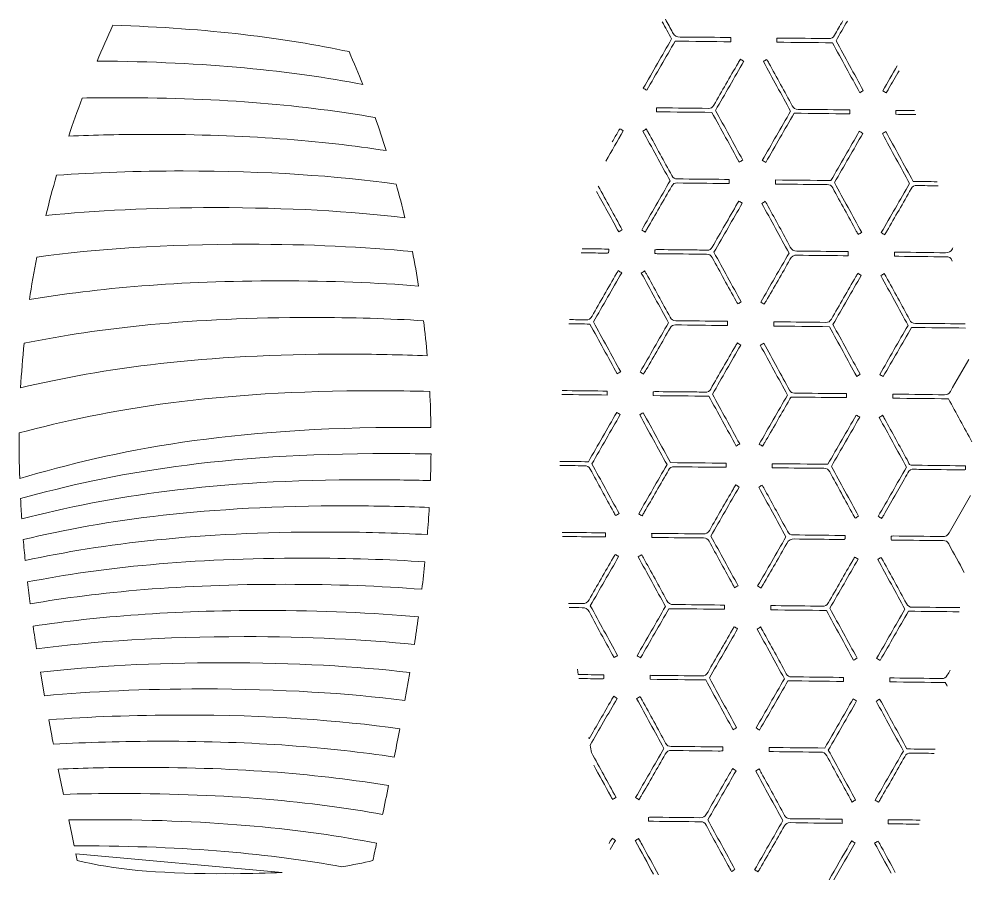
# Model space of a CAD drawing. Header units: inches. Extents: x 70 to 1671, y -1124 to -34.
# Drawn here: x 1395.7 to 1608.6, y -881.2 to -688.8 of the extents above; entities that cross this region are included whole.
import ezdxf

# ---------------------------------------------------------------- set-up
doc = ezdxf.new("R2010")
doc.units = ezdxf.units.IN
doc.header["$MEASUREMENT"] = 0
doc.layers.add('creasing lines + designs', color=7, linetype='Continuous')

# ---------------------------------------------------------------- blocks, each defined once
blk = doc.blocks.new('block 3')
at = {"layer": 'creasing lines + designs', "color": 3, "lineweight": 5}
blk.add_lwpolyline([(1520.45, -834.07), (1520.66, -835.31)], dxfattribs=at)
for points, knots in [([(1540.12, -688.81), (1540.66, -689.81), (1541.21, -690.81), (1541.74, -691.82), (1542.15, -692.58), (1542.6, -692.84), (1543.44, -692.84), (1546.85, -692.82), (1550.26, -692.89), (1553.67, -692.92), (1554.01, -692.93), (1554.35, -692.93), (1554.72, -692.94), (1554.71, -693.29), (1554.71, -693.55), (1554.71, -693.88), (1550.55, -693.83), (1546.43, -693.79), (1542.29, -693.74), (1540.17, -697.42), (1538.08, -701.05), (1535.96, -704.72), (1535.71, -704.57), (1535.48, -704.44), (1535.17, -704.27), (1537.29, -700.6), (1539.39, -696.95), (1541.51, -693.26), (1540.81, -691.97), (1540.1, -690.68), (1539.4, -689.4)], [0, 0, 0, 0, 1, 1, 1, 2, 2, 2, 3, 3, 3, 4, 4, 4, 5, 5, 5, 6, 6, 6, 7, 7, 7, 8, 8, 8, 9, 9, 9, 10, 10, 10, 10]), ([(1580.77, -689.25), (1579.93, -690.71), (1579.08, -692.17), (1578.23, -693.65), (1580.25, -697.34), (1582.27, -701.03), (1584.32, -704.78), (1584.07, -704.94), (1583.83, -705.08), (1583.55, -705.26), (1581.52, -701.56), (1579.49, -697.86), (1577.44, -694.12), (1573.3, -694.07), (1569.17, -694.03), (1565.02, -693.98), (1565.03, -693.65), (1565.03, -693.39), (1565.03, -693.05), (1565.4, -693.05), (1565.75, -693.06), (1566.09, -693.06), (1569.59, -693.1), (1573.08, -693.12), (1576.58, -693.19), (1577.21, -693.2), (1577.58, -693), (1577.9, -692.44), (1578.5, -691.37), (1579.11, -690.3), (1579.73, -689.24)], [0, 0, 0, 0, 1, 1, 1, 2, 2, 2, 3, 3, 3, 4, 4, 4, 5, 5, 5, 6, 6, 6, 7, 7, 7, 8, 8, 8, 9, 9, 9, 10, 10, 10, 10]), ([(1538.11, -708.64), (1538.45, -708.64), (1538.77, -708.64), (1539.09, -708.65), (1542.61, -708.69), (1546.14, -708.71), (1549.66, -708.78), (1550.3, -708.79), (1550.65, -708.59), (1550.97, -708.02), (1552.74, -704.89), (1554.55, -701.78), (1556.34, -698.66), (1556.51, -698.38), (1556.68, -698.1), (1556.87, -697.78), (1557.11, -697.93), (1557.34, -698.07), (1557.63, -698.24), (1555.53, -701.9), (1553.43, -705.56), (1551.32, -709.22), (1553.34, -712.92), (1555.35, -716.6), (1557.39, -720.32), (1557.13, -720.48), (1556.91, -720.63), (1556.62, -720.81), (1554.6, -717.11), (1552.57, -713.42), (1550.51, -709.67), (1546.38, -709.62), (1542.26, -709.58), (1538.1, -709.53), (1538.1, -709.21), (1538.11, -708.95), (1538.11, -708.64)], [0, 0, 0, 0, 1, 1, 1, 2, 2, 2, 3, 3, 3, 4, 4, 4, 5, 5, 5, 6, 6, 6, 7, 7, 7, 8, 8, 8, 9, 9, 9, 10, 10, 10, 11, 11, 11, 12, 12, 12, 12]), ([(1562, -698.29), (1562.28, -698.12), (1562.5, -697.99), (1562.76, -697.83), (1562.92, -698.1), (1563.09, -698.38), (1563.24, -698.66), (1564.99, -701.84), (1566.74, -705.02), (1568.46, -708.22), (1568.76, -708.79), (1569.12, -709), (1569.75, -709), (1573.27, -709), (1576.8, -709.06), (1580.32, -709.09), (1580.64, -709.1), (1580.96, -709.1), (1581.3, -709.11), (1581.29, -709.43), (1581.29, -709.68), (1581.29, -709.99), (1577.16, -709.94), (1573.06, -709.9), (1568.88, -709.85), (1566.77, -713.51), (1564.67, -717.16), (1562.54, -720.85), (1562.29, -720.7), (1562.06, -720.56), (1561.76, -720.39), (1563.86, -716.73), (1565.97, -713.08), (1568.08, -709.4), (1566.05, -705.69), (1564.02, -701.99), (1562, -698.29)], [0, 0, 0, 0, 1, 1, 1, 2, 2, 2, 3, 3, 3, 4, 4, 4, 5, 5, 5, 6, 6, 6, 7, 7, 7, 8, 8, 8, 9, 9, 9, 10, 10, 10, 11, 11, 11, 12, 12, 12, 12]), ([(1592.32, -700.35), (1591.55, -701.7), (1590.77, -703.05), (1589.99, -704.4), (1589.81, -704.7), (1589.63, -705.01), (1589.45, -705.31), (1589.19, -705.15), (1588.97, -705.02), (1588.68, -704.84), (1589.75, -702.99), (1590.82, -701.13), (1591.89, -699.27)], [0, 0, 0, 0, 1, 1, 1, 2, 2, 2, 3, 3, 3, 4, 4, 4, 4]), ([(1596.06, -710.15), (1594.57, -710.14), (1593.09, -710.12), (1591.6, -710.1), (1591.61, -709.78), (1591.61, -709.52), (1591.61, -709.22), (1591.96, -709.22), (1592.28, -709.22), (1592.6, -709.23), (1593.65, -709.24), (1594.69, -709.25), (1595.74, -709.26)], [0, 0, 0, 0, 1, 1, 1, 2, 2, 2, 3, 3, 3, 4, 4, 4, 4]), ([(1528.26, -716.22), (1528.7, -715.47), (1529.13, -714.71), (1529.57, -713.96), (1529.69, -713.75), (1529.81, -713.55), (1529.96, -713.32), (1530.2, -713.47), (1530.43, -713.61), (1530.71, -713.79), (1529.42, -716.04), (1528.12, -718.29), (1526.83, -720.54)], [0, 0, 0, 0, 1, 1, 1, 2, 2, 2, 3, 3, 3, 4, 4, 4, 4]), ([(1535.08, -713.84), (1535.34, -713.68), (1535.56, -713.55), (1535.84, -713.37), (1535.99, -713.63), (1536.15, -713.9), (1536.3, -714.18), (1538.06, -717.38), (1539.82, -720.58), (1541.55, -723.8), (1541.85, -724.35), (1542.18, -724.53), (1542.78, -724.54), (1546.3, -724.55), (1549.83, -724.6), (1553.35, -724.64), (1553.67, -724.64), (1553.99, -724.64), (1554.36, -724.65), (1554.35, -724.96), (1554.35, -725.23), (1554.35, -725.57), (1554.01, -725.56), (1553.69, -725.56), (1553.37, -725.56), (1549.85, -725.52), (1546.32, -725.49), (1542.8, -725.43), (1542.16, -725.41), (1541.81, -725.63), (1541.5, -726.2), (1539.71, -729.35), (1537.89, -732.48), (1536.08, -735.62), (1535.93, -735.88), (1535.78, -736.13), (1535.61, -736.42), (1535.35, -736.26), (1535.12, -736.13), (1534.84, -735.96), (1536.97, -732.25), (1539.06, -728.63), (1541.17, -724.97), (1539.13, -721.25), (1537.11, -717.56), (1535.08, -713.84)], [0, 0, 0, 0, 1, 1, 1, 2, 2, 2, 3, 3, 3, 4, 4, 4, 5, 5, 5, 6, 6, 6, 7, 7, 7, 8, 8, 8, 9, 9, 9, 10, 10, 10, 11, 11, 11, 12, 12, 12, 13, 13, 13, 14, 14, 14, 15, 15, 15, 15]), ([(1577.89, -725.37), (1579.9, -729.05), (1581.92, -732.74), (1583.97, -736.48), (1583.71, -736.64), (1583.48, -736.78), (1583.21, -736.95), (1583.06, -736.7), (1582.91, -736.44), (1582.77, -736.19), (1581.01, -732.98), (1579.25, -729.78), (1577.52, -726.56), (1577.21, -725.99), (1576.85, -725.79), (1576.22, -725.79), (1572.69, -725.78), (1569.17, -725.73), (1565.65, -725.69), (1565.33, -725.69), (1565.02, -725.68), (1564.68, -725.68), (1564.68, -725.35), (1564.69, -725.09), (1564.69, -724.76), (1568.84, -724.81), (1572.96, -724.85), (1577.1, -724.9), (1579.23, -721.2), (1581.34, -717.55), (1583.44, -713.9), (1583.7, -714.05), (1583.92, -714.18), (1584.22, -714.36), (1582.12, -718.01), (1580.03, -721.65), (1577.89, -725.37)], [0, 0, 0, 0, 1, 1, 1, 2, 2, 2, 3, 3, 3, 4, 4, 4, 5, 5, 5, 6, 6, 6, 7, 7, 7, 8, 8, 8, 9, 9, 9, 10, 10, 10, 11, 11, 11, 12, 12, 12, 12]), ([(1601.05, -726.08), (1599.48, -726.06), (1597.9, -726.04), (1596.32, -726.01), (1595.68, -725.99), (1595.33, -726.2), (1595.01, -726.76), (1593.22, -729.92), (1591.4, -733.05), (1589.59, -736.19), (1589.44, -736.45), (1589.29, -736.7), (1589.1, -737.02), (1588.83, -736.85), (1588.61, -736.71), (1588.34, -736.54), (1590.44, -732.89), (1592.54, -729.24), (1594.67, -725.55), (1592.64, -721.85), (1590.62, -718.15), (1588.58, -714.42), (1588.85, -714.26), (1589.08, -714.12), (1589.36, -713.95), (1591.39, -717.66), (1593.42, -721.36), (1595.47, -725.1), (1597.25, -725.12), (1599.03, -725.14), (1600.8, -725.16)], [0, 0, 0, 0, 1, 1, 1, 2, 2, 2, 3, 3, 3, 4, 4, 4, 5, 5, 5, 6, 6, 6, 7, 7, 7, 8, 8, 8, 9, 9, 9, 10, 10, 10, 10]), ([(1525.12, -726.13), (1526.91, -729.4), (1528.69, -732.65), (1530.47, -735.91), (1530.21, -736.07), (1529.99, -736.2), (1529.73, -736.36), (1529.64, -736.22), (1529.54, -736.09), (1529.45, -735.94), (1527.89, -733.08), (1526.32, -730.23), (1524.76, -727.37)], [0, 0, 0, 0, 1, 1, 1, 2, 2, 2, 3, 3, 3, 4, 4, 4, 4]), ([(1557.04, -752.03), (1556.78, -752.19), (1556.57, -752.33), (1556.3, -752.49), (1556.17, -752.27), (1556.02, -752.06), (1555.9, -751.83), (1554.13, -748.6), (1552.35, -745.38), (1550.6, -742.13), (1550.29, -741.56), (1549.94, -741.35), (1549.31, -741.35), (1545.81, -741.34), (1542.32, -741.29), (1538.82, -741.25), (1538.48, -741.25), (1538.13, -741.24), (1537.76, -741.24), (1537.76, -740.92), (1537.77, -740.69), (1537.77, -740.4), (1537.88, -740.38), (1538.01, -740.33), (1538.15, -740.33), (1540.42, -740.35), (1542.69, -740.38), (1544.96, -740.41), (1546.45, -740.42), (1547.93, -740.41), (1549.41, -740.47), (1549.99, -740.49), (1550.3, -740.3), (1550.59, -739.79), (1552.45, -736.5), (1554.35, -733.24), (1556.23, -729.97), (1556.32, -729.82), (1556.42, -729.67), (1556.53, -729.49), (1556.78, -729.64), (1557.01, -729.79), (1557.28, -729.97), (1555.18, -733.62), (1553.09, -737.25), (1550.97, -740.93), (1552.99, -744.63), (1555.02, -748.32), (1557.04, -752.03)], [0, 0, 0, 0, 1, 1, 1, 2, 2, 2, 3, 3, 3, 4, 4, 4, 5, 5, 5, 6, 6, 6, 7, 7, 7, 8, 8, 8, 9, 9, 9, 10, 10, 10, 11, 11, 11, 12, 12, 12, 13, 13, 13, 14, 14, 14, 15, 15, 15, 16, 16, 16, 16]), ([(1580.93, -741.71), (1580.54, -741.7), (1580.2, -741.7), (1579.85, -741.7), (1576.45, -741.66), (1573.04, -741.66), (1569.63, -741.56), (1568.78, -741.54), (1568.34, -741.83), (1567.93, -742.57), (1566.19, -745.69), (1564.39, -748.76), (1562.6, -751.85), (1562.47, -752.08), (1562.33, -752.3), (1562.18, -752.55), (1561.94, -752.4), (1561.72, -752.27), (1561.42, -752.09), (1563.52, -748.45), (1565.61, -744.8), (1567.74, -741.12), (1565.72, -737.43), (1563.71, -733.76), (1561.67, -730.03), (1561.92, -729.87), (1562.14, -729.71), (1562.42, -729.52), (1562.64, -729.92), (1562.86, -730.3), (1563.07, -730.69), (1564.73, -733.71), (1566.4, -736.73), (1568.02, -739.77), (1568.37, -740.43), (1568.75, -740.69), (1569.5, -740.69), (1573, -740.68), (1576.49, -740.75), (1579.99, -740.78), (1580.3, -740.79), (1580.61, -740.79), (1580.94, -740.79), (1580.94, -741.13), (1580.93, -741.39), (1580.93, -741.71)], [0, 0, 0, 0, 1, 1, 1, 2, 2, 2, 3, 3, 3, 4, 4, 4, 5, 5, 5, 6, 6, 6, 7, 7, 7, 8, 8, 8, 9, 9, 9, 10, 10, 10, 11, 11, 11, 12, 12, 12, 13, 13, 13, 14, 14, 14, 15, 15, 15, 15]), ([(1521.53, -740.14), (1523.19, -740.16), (1524.84, -740.18), (1526.49, -740.2), (1526.8, -740.21), (1527.11, -740.21), (1527.45, -740.21), (1527.45, -740.53), (1527.45, -740.76), (1527.44, -741.01), (1527.37, -741.04), (1527.29, -741.1), (1527.22, -741.1), (1525.79, -741.1), (1524.36, -741.09), (1522.94, -741.08), (1522.4, -741.07), (1521.87, -741.07), (1521.34, -741.06)], [0, 0, 0, 0, 1, 1, 1, 2, 2, 2, 3, 3, 3, 4, 4, 4, 5, 5, 5, 6, 6, 6, 6]), ([(1604.19, -742.9), (1603.93, -742.15), (1603.45, -741.92), (1602.66, -741.92), (1599.19, -741.93), (1595.73, -741.87), (1592.26, -741.83), (1591.95, -741.83), (1591.63, -741.82), (1591.27, -741.82), (1591.27, -741.5), (1591.28, -741.25), (1591.28, -740.91), (1591.61, -740.91), (1591.92, -740.91), (1592.23, -740.92), (1595.73, -740.95), (1599.22, -740.97), (1602.72, -741.05), (1603.46, -741.07), (1603.85, -740.81), (1604.22, -740.16)], [0, 0, 0, 0, 1, 1, 1, 2, 2, 2, 3, 3, 3, 4, 4, 4, 5, 5, 5, 6, 6, 6, 7, 7, 7, 7]), ([(1518.69, -755.97), (1519.91, -755.99), (1521.14, -756.01), (1522.36, -756.03), (1523.05, -756.05), (1523.4, -755.82), (1523.74, -755.22), (1525.53, -752.04), (1527.37, -748.88), (1529.2, -745.71), (1529.32, -745.51), (1529.44, -745.31), (1529.6, -745.04), (1529.84, -745.19), (1530.08, -745.34), (1530.36, -745.51), (1528.26, -749.17), (1526.16, -752.82), (1524.04, -756.5), (1526.08, -760.22), (1528.1, -763.92), (1530.13, -767.63), (1529.86, -767.8), (1529.64, -767.93), (1529.36, -768.11), (1527.33, -764.41), (1525.31, -760.72), (1523.25, -756.97), (1521.69, -756.96), (1520.12, -756.94), (1518.56, -756.92)], [0, 0, 0, 0, 1, 1, 1, 2, 2, 2, 3, 3, 3, 4, 4, 4, 5, 5, 5, 6, 6, 6, 7, 7, 7, 8, 8, 8, 9, 9, 9, 10, 10, 10, 10]), ([(1540.82, -756.68), (1538.8, -752.99), (1536.78, -749.29), (1534.74, -745.57), (1534.99, -745.41), (1535.21, -745.28), (1535.48, -745.11), (1535.61, -745.32), (1535.75, -745.53), (1535.88, -745.75), (1537.65, -748.98), (1539.43, -752.21), (1541.18, -755.46), (1541.48, -756.02), (1541.83, -756.25), (1542.47, -756.25), (1545.96, -756.26), (1549.46, -756.31), (1552.95, -756.35), (1553.3, -756.35), (1553.65, -756.35), (1554.02, -756.36), (1554.02, -756.69), (1554.02, -756.95), (1554.01, -757.3), (1553.7, -757.29), (1553.38, -757.29), (1553.07, -757.29), (1549.52, -757.25), (1545.96, -757.23), (1542.41, -757.16), (1541.81, -757.15), (1541.47, -757.34), (1541.17, -757.88), (1539.41, -760.98), (1537.62, -764.06), (1535.84, -767.16), (1535.65, -767.49), (1535.46, -767.82), (1535.26, -768.15), (1535, -767.99), (1534.78, -767.87), (1534.49, -767.69), (1536.59, -764.04), (1538.69, -760.39), (1540.82, -756.68)], [0, 0, 0, 0, 1, 1, 1, 2, 2, 2, 3, 3, 3, 4, 4, 4, 5, 5, 5, 6, 6, 6, 7, 7, 7, 8, 8, 8, 9, 9, 9, 10, 10, 10, 11, 11, 11, 12, 12, 12, 13, 13, 13, 14, 14, 14, 15, 15, 15, 15]), ([(1583.63, -768.21), (1583.37, -768.36), (1583.14, -768.5), (1582.85, -768.68), (1580.82, -764.98), (1578.8, -761.28), (1576.76, -757.56), (1572.63, -757.52), (1568.52, -757.47), (1564.36, -757.43), (1564.37, -757.11), (1564.37, -756.83), (1564.37, -756.47), (1564.72, -756.47), (1565.07, -756.48), (1565.41, -756.48), (1568.91, -756.52), (1572.4, -756.54), (1575.9, -756.61), (1576.53, -756.62), (1576.89, -756.42), (1577.21, -755.86), (1579.01, -752.67), (1580.85, -749.51), (1582.68, -746.34), (1582.81, -746.11), (1582.95, -745.89), (1583.11, -745.63), (1583.36, -745.79), (1583.59, -745.93), (1583.87, -746.1), (1581.76, -749.75), (1579.67, -753.38), (1577.54, -757.08), (1579.56, -760.76), (1581.58, -764.46), (1583.63, -768.21)], [0, 0, 0, 0, 1, 1, 1, 2, 2, 2, 3, 3, 3, 4, 4, 4, 5, 5, 5, 6, 6, 6, 7, 7, 7, 8, 8, 8, 9, 9, 9, 10, 10, 10, 11, 11, 11, 12, 12, 12, 12]), ([(1607.18, -757.87), (1603.16, -757.83), (1599.17, -757.78), (1595.11, -757.74), (1593, -761.39), (1590.9, -765.04), (1588.77, -768.73), (1588.51, -768.58), (1588.28, -768.44), (1587.99, -768.27), (1590.1, -764.59), (1592.21, -760.94), (1594.32, -757.26), (1592.29, -753.54), (1590.27, -749.85), (1588.25, -746.15), (1588.52, -745.98), (1588.74, -745.85), (1589, -745.68), (1589.15, -745.94), (1589.3, -746.19), (1589.44, -746.44), (1591.18, -749.62), (1592.94, -752.8), (1594.65, -755.99), (1594.98, -756.59), (1595.32, -756.83), (1596.01, -756.83), (1599.47, -756.83), (1602.94, -756.89), (1606.41, -756.93), (1606.62, -756.93), (1606.84, -756.93), (1607.07, -756.94)], [0, 0, 0, 0, 1, 1, 1, 2, 2, 2, 3, 3, 3, 4, 4, 4, 5, 5, 5, 6, 6, 6, 7, 7, 7, 8, 8, 8, 9, 9, 9, 10, 10, 10, 11, 11, 11, 11]), ([(1555.93, -784.23), (1553.89, -780.51), (1551.87, -776.81), (1549.83, -773.1), (1545.69, -773.05), (1541.58, -773.01), (1537.4, -772.96), (1537.41, -772.63), (1537.41, -772.4), (1537.41, -772.12), (1537.52, -772.1), (1537.62, -772.07), (1537.73, -772.07), (1540.26, -772.09), (1542.8, -772.12), (1545.33, -772.15), (1546.56, -772.16), (1547.78, -772.14), (1549, -772.2), (1549.6, -772.23), (1549.95, -772.03), (1550.25, -771.49), (1552.07, -768.28), (1553.92, -765.1), (1555.76, -761.9), (1555.9, -761.67), (1556.04, -761.45), (1556.19, -761.19), (1556.44, -761.35), (1556.67, -761.5), (1556.94, -761.67), (1554.84, -765.33), (1552.75, -768.96), (1550.63, -772.65), (1552.65, -776.33), (1554.67, -780.03), (1556.71, -783.76), (1556.43, -783.92), (1556.2, -784.06), (1555.93, -784.23)], [0, 0, 0, 0, 1, 1, 1, 2, 2, 2, 3, 3, 3, 4, 4, 4, 5, 5, 5, 6, 6, 6, 7, 7, 7, 8, 8, 8, 9, 9, 9, 10, 10, 10, 11, 11, 11, 12, 12, 12, 13, 13, 13, 13]), ([(1561.31, -761.71), (1561.62, -761.53), (1561.84, -761.4), (1562.1, -761.25), (1563.09, -763.07), (1564.07, -764.86), (1565.06, -766.66), (1565.99, -768.36), (1566.93, -770.04), (1567.83, -771.75), (1568.09, -772.23), (1568.39, -772.41), (1568.93, -772.42), (1572.48, -772.43), (1576.03, -772.48), (1579.59, -772.52), (1579.91, -772.52), (1580.23, -772.52), (1580.59, -772.53), (1580.59, -772.82), (1580.59, -773.07), (1580.58, -773.36), (1580.5, -773.38), (1580.39, -773.41), (1580.28, -773.41), (1576.7, -773.38), (1573.12, -773.33), (1569.53, -773.3), (1567.87, -773.29), (1568.35, -773.04), (1567.51, -774.46), (1565.78, -777.44), (1564.07, -780.44), (1562.34, -783.42), (1562.18, -783.7), (1562.01, -783.98), (1561.84, -784.28), (1561.59, -784.13), (1561.38, -784.01), (1561.06, -783.82), (1563.16, -780.18), (1565.26, -776.53), (1567.39, -772.83), (1565.38, -769.14), (1563.35, -765.45), (1561.31, -761.71)], [0, 0, 0, 0, 1, 1, 1, 2, 2, 2, 3, 3, 3, 4, 4, 4, 5, 5, 5, 6, 6, 6, 7, 7, 7, 8, 8, 8, 9, 9, 9, 10, 10, 10, 11, 11, 11, 12, 12, 12, 13, 13, 13, 14, 14, 14, 15, 15, 15, 15]), ([(1608.59, -783.28), (1606.85, -780.1), (1605.1, -776.91), (1603.33, -773.68), (1599.21, -773.64), (1595.08, -773.59), (1590.92, -773.55), (1590.92, -773.22), (1590.92, -772.97), (1590.93, -772.64), (1591.26, -772.64), (1591.57, -772.65), (1591.89, -772.65), (1595.41, -772.69), (1598.94, -772.71), (1602.46, -772.78), (1603.09, -772.8), (1603.45, -772.61), (1603.78, -772.04), (1605.13, -769.65), (1606.5, -767.27), (1607.87, -764.9)], [0, 0, 0, 0, 1, 1, 1, 2, 2, 2, 3, 3, 3, 4, 4, 4, 5, 5, 5, 6, 6, 6, 7, 7, 7, 7]), ([(1517.05, -771.85), (1520.07, -771.87), (1523.1, -771.9), (1526.13, -771.94), (1526.45, -771.94), (1526.76, -771.94), (1527.11, -771.95), (1527.1, -772.27), (1527.1, -772.52), (1527.1, -772.83), (1523.73, -772.79), (1520.38, -772.76), (1516.99, -772.72)], [0, 0, 0, 0, 1, 1, 1, 2, 2, 2, 3, 3, 3, 4, 4, 4, 4]), ([(1516.54, -787.67), (1518.66, -787.69), (1520.78, -787.71), (1522.91, -787.74), (1525.04, -784.04), (1527.14, -780.39), (1529.25, -776.74), (1529.51, -776.89), (1529.73, -777.02), (1530.03, -777.2), (1527.93, -780.85), (1525.83, -784.49), (1523.7, -788.21), (1525.71, -791.89), (1527.73, -795.58), (1529.78, -799.34), (1529.5, -799.51), (1529.28, -799.64), (1529.01, -799.79), (1528.85, -799.51), (1528.69, -799.24), (1528.53, -798.95), (1526.79, -795.77), (1525.04, -792.6), (1523.33, -789.41), (1523.02, -788.83), (1522.66, -788.63), (1522.03, -788.63), (1520.2, -788.63), (1518.37, -788.61), (1516.55, -788.59)], [0, 0, 0, 0, 1, 1, 1, 2, 2, 2, 3, 3, 3, 4, 4, 4, 5, 5, 5, 6, 6, 6, 7, 7, 7, 8, 8, 8, 9, 9, 9, 10, 10, 10, 10]), ([(1553.67, -788.99), (1553.33, -788.99), (1553.02, -788.98), (1552.7, -788.98), (1549.18, -788.94), (1545.66, -788.92), (1542.14, -788.85), (1541.51, -788.84), (1541.14, -789.03), (1540.82, -789.6), (1539.04, -792.76), (1537.21, -795.89), (1535.4, -799.03), (1535.26, -799.29), (1535.1, -799.54), (1534.92, -799.84), (1534.68, -799.7), (1534.44, -799.56), (1534.15, -799.39), (1536.25, -795.74), (1538.35, -792.09), (1540.48, -788.39), (1538.45, -784.69), (1536.43, -781), (1534.39, -777.27), (1534.66, -777.1), (1534.89, -776.96), (1535.17, -776.79), (1537.2, -780.5), (1539.22, -784.2), (1541.28, -787.94), (1545.41, -787.98), (1549.54, -788.03), (1553.68, -788.07), (1553.68, -788.4), (1553.68, -788.66), (1553.67, -788.99)], [0, 0, 0, 0, 1, 1, 1, 2, 2, 2, 3, 3, 3, 4, 4, 4, 5, 5, 5, 6, 6, 6, 7, 7, 7, 8, 8, 8, 9, 9, 9, 10, 10, 10, 11, 11, 11, 12, 12, 12, 12]), ([(1577.2, -788.79), (1579.21, -792.47), (1581.23, -796.17), (1583.28, -799.9), (1583.02, -800.06), (1582.79, -800.21), (1582.52, -800.38), (1582.37, -800.12), (1582.22, -799.87), (1582.08, -799.61), (1580.32, -796.4), (1578.56, -793.21), (1576.83, -789.99), (1576.52, -789.41), (1576.16, -789.21), (1575.53, -789.21), (1572, -789.2), (1568.48, -789.15), (1564.96, -789.11), (1564.64, -789.11), (1564.33, -789.11), (1563.99, -789.1), (1563.99, -788.77), (1564, -788.51), (1564, -788.18), (1568.15, -788.23), (1572.27, -788.27), (1576.41, -788.32), (1578.54, -784.62), (1580.65, -780.97), (1582.76, -777.32), (1583.02, -777.47), (1583.23, -777.6), (1583.53, -777.78), (1581.43, -781.43), (1579.34, -785.08), (1577.2, -788.79)], [0, 0, 0, 0, 1, 1, 1, 2, 2, 2, 3, 3, 3, 4, 4, 4, 5, 5, 5, 6, 6, 6, 7, 7, 7, 8, 8, 8, 9, 9, 9, 10, 10, 10, 11, 11, 11, 12, 12, 12, 12]), ([(1588.65, -777.37), (1588.81, -777.64), (1588.97, -777.92), (1589.12, -778.2), (1590.78, -781.22), (1592.42, -784.25), (1594.09, -787.26), (1594.95, -788.81), (1594.43, -788.5), (1596.22, -788.53), (1599.54, -788.58), (1602.86, -788.61), (1606.18, -788.64), (1606.5, -788.64), (1606.81, -788.65), (1607.18, -788.65), (1607.17, -788.94), (1607.17, -789.2), (1607.17, -789.51), (1607.05, -789.53), (1606.91, -789.56), (1606.78, -789.56), (1603.43, -789.53), (1600.08, -789.49), (1596.73, -789.46), (1596.1, -789.45), (1595.35, -789.28), (1594.85, -789.56), (1594.36, -789.85), (1594.11, -790.59), (1593.78, -791.15), (1592.15, -793.98), (1590.52, -796.81), (1588.89, -799.65), (1588.74, -799.9), (1588.58, -800.15), (1588.41, -800.44), (1588.12, -800.26), (1587.91, -800.12), (1587.66, -799.96), (1589.76, -796.29), (1591.87, -792.64), (1593.98, -788.97), (1591.94, -785.25), (1589.92, -781.55), (1587.89, -777.85), (1588.17, -777.68), (1588.38, -777.54), (1588.65, -777.37)], [0, 0, 0, 0, 1, 1, 1, 2, 2, 2, 3, 3, 3, 4, 4, 4, 5, 5, 5, 6, 6, 6, 7, 7, 7, 8, 8, 8, 9, 9, 9, 10, 10, 10, 11, 11, 11, 12, 12, 12, 13, 13, 13, 14, 14, 14, 15, 15, 15, 16, 16, 16, 16]), ([(1556.36, -815.46), (1556.07, -815.64), (1555.85, -815.77), (1555.58, -815.93), (1555.33, -815.47), (1555.09, -815.03), (1554.85, -814.59), (1553.19, -811.57), (1551.52, -808.55), (1549.89, -805.51), (1549.6, -804.97), (1549.26, -804.78), (1548.66, -804.77), (1545.17, -804.76), (1541.67, -804.71), (1538.18, -804.67), (1537.83, -804.67), (1537.48, -804.67), (1537.09, -804.66), (1537.07, -804.35), (1537.06, -804.1), (1537.05, -803.8), (1537.22, -803.78), (1537.36, -803.75), (1537.5, -803.76), (1541.17, -803.79), (1544.84, -803.81), (1548.51, -803.89), (1549.25, -803.91), (1549.65, -803.68), (1550.02, -803.02), (1551.75, -799.94), (1553.53, -796.88), (1555.3, -793.82), (1555.47, -793.51), (1555.66, -793.21), (1555.85, -792.9), (1556.09, -793.06), (1556.3, -793.2), (1556.59, -793.4), (1554.49, -797.04), (1552.4, -800.69), (1550.28, -804.36), (1552.31, -808.06), (1554.32, -811.73), (1556.36, -815.46)], [0, 0, 0, 0, 1, 1, 1, 2, 2, 2, 3, 3, 3, 4, 4, 4, 5, 5, 5, 6, 6, 6, 7, 7, 7, 8, 8, 8, 9, 9, 9, 10, 10, 10, 11, 11, 11, 12, 12, 12, 13, 13, 13, 14, 14, 14, 15, 15, 15, 15]), ([(1580.26, -805.01), (1580.18, -805.05), (1580.11, -805.11), (1580.03, -805.11), (1579.27, -805.11), (1578.52, -805.11), (1577.76, -805.1), (1574.85, -805.07), (1571.93, -805.07), (1569.02, -804.99), (1568.17, -804.96), (1567.67, -805.2), (1567.23, -806), (1565.52, -809.09), (1563.72, -812.14), (1561.96, -815.2), (1561.81, -815.46), (1561.65, -815.71), (1561.49, -815.98), (1561.24, -815.83), (1561.03, -815.69), (1560.73, -815.51), (1562.83, -811.87), (1564.93, -808.22), (1567.05, -804.54), (1565.03, -800.85), (1563.02, -797.18), (1560.98, -793.46), (1561.23, -793.29), (1561.46, -793.13), (1561.73, -792.95), (1561.97, -793.37), (1562.2, -793.78), (1562.43, -794.19), (1564.08, -797.22), (1565.75, -800.23), (1567.38, -803.27), (1567.7, -803.87), (1568.04, -804.12), (1568.73, -804.11), (1572.25, -804.11), (1575.78, -804.17), (1579.3, -804.21), (1579.61, -804.21), (1579.93, -804.21), (1580.27, -804.22), (1580.26, -804.54), (1580.26, -804.76), (1580.26, -805.01)], [0, 0, 0, 0, 1, 1, 1, 2, 2, 2, 3, 3, 3, 4, 4, 4, 5, 5, 5, 6, 6, 6, 7, 7, 7, 8, 8, 8, 9, 9, 9, 10, 10, 10, 11, 11, 11, 12, 12, 12, 13, 13, 13, 14, 14, 14, 15, 15, 15, 16, 16, 16, 16]), ([(1606.88, -812.49), (1605.71, -810.36), (1604.55, -808.24), (1603.4, -806.1), (1603.11, -805.56), (1602.77, -805.36), (1602.17, -805.36), (1598.65, -805.34), (1595.12, -805.29), (1591.6, -805.25), (1591.28, -805.25), (1590.97, -805.25), (1590.6, -805.24), (1590.58, -804.94), (1590.57, -804.69), (1590.55, -804.39), (1590.72, -804.37), (1590.86, -804.34), (1591, -804.34), (1594.66, -804.37), (1598.33, -804.39), (1602, -804.48), (1602.74, -804.49), (1603.15, -804.27), (1603.52, -803.61), (1605.08, -800.82), (1606.69, -798.06), (1608.29, -795.29)], [0, 0, 0, 0, 1, 1, 1, 2, 2, 2, 3, 3, 3, 4, 4, 4, 5, 5, 5, 6, 6, 6, 7, 7, 7, 8, 8, 8, 9, 9, 9, 9]), ([(1517.07, -803.54), (1519.97, -803.56), (1522.87, -803.59), (1525.77, -803.62), (1526.09, -803.63), (1526.4, -803.63), (1526.75, -803.64), (1526.75, -803.96), (1526.75, -804.21), (1526.74, -804.55), (1526.37, -804.55), (1526.03, -804.54), (1525.68, -804.54), (1522.83, -804.51), (1519.98, -804.48), (1517.12, -804.44)], [0, 0, 0, 0, 1, 1, 1, 2, 2, 2, 3, 3, 3, 4, 4, 4, 5, 5, 5, 5]), ([(1518.48, -819.4), (1519.51, -819.41), (1520.53, -819.42), (1521.56, -819.46), (1522.29, -819.48), (1522.71, -819.26), (1523.08, -818.6), (1524.84, -815.46), (1526.66, -812.35), (1528.45, -809.24), (1528.6, -808.98), (1528.76, -808.73), (1528.92, -808.46), (1529.17, -808.62), (1529.38, -808.75), (1529.67, -808.94), (1527.58, -812.58), (1525.48, -816.23), (1523.35, -819.92), (1525.4, -823.67), (1527.41, -827.35), (1529.44, -831.06), (1529.17, -831.22), (1528.93, -831.36), (1528.66, -831.52), (1527.8, -829.96), (1526.96, -828.42), (1526.12, -826.89), (1525.09, -825.01), (1524.03, -823.15), (1523.06, -821.24), (1522.7, -820.55), (1522.28, -820.36), (1521.55, -820.36), (1520.57, -820.36), (1519.58, -820.35), (1518.59, -820.35)], [0, 0, 0, 0, 1, 1, 1, 2, 2, 2, 3, 3, 3, 4, 4, 4, 5, 5, 5, 6, 6, 6, 7, 7, 7, 8, 8, 8, 9, 9, 9, 10, 10, 10, 11, 11, 11, 12, 12, 12, 12]), ([(1540.13, -820.1), (1538.1, -816.39), (1536.08, -812.7), (1534.05, -809), (1534.32, -808.83), (1534.54, -808.69), (1534.8, -808.53), (1534.93, -808.75), (1535.07, -808.97), (1535.2, -809.2), (1536.93, -812.35), (1538.68, -815.49), (1540.37, -818.67), (1540.77, -819.43), (1541.22, -819.69), (1542.07, -819.68), (1545.5, -819.66), (1548.94, -819.73), (1552.38, -819.77), (1552.69, -819.78), (1553, -819.78), (1553.34, -819.78), (1553.33, -820.14), (1553.33, -820.39), (1553.33, -820.72), (1549.18, -820.68), (1545.05, -820.63), (1540.91, -820.59), (1538.79, -824.27), (1536.7, -827.89), (1534.58, -831.56), (1534.33, -831.42), (1534.1, -831.29), (1533.8, -831.11), (1535.91, -827.44), (1538.01, -823.79), (1540.13, -820.1)], [0, 0, 0, 0, 1, 1, 1, 2, 2, 2, 3, 3, 3, 4, 4, 4, 5, 5, 5, 6, 6, 6, 7, 7, 7, 8, 8, 8, 9, 9, 9, 10, 10, 10, 11, 11, 11, 12, 12, 12, 12]), ([(1582.94, -831.63), (1582.68, -831.8), (1582.46, -831.93), (1582.17, -832.11), (1580.15, -828.42), (1578.13, -824.73), (1576.07, -820.99), (1571.95, -820.94), (1567.82, -820.9), (1563.65, -820.85), (1563.66, -820.53), (1563.66, -820.27), (1563.67, -819.89), (1564, -819.9), (1564.34, -819.9), (1564.68, -819.91), (1568.18, -819.94), (1571.67, -819.96), (1575.17, -820.04), (1575.84, -820.05), (1576.21, -819.84), (1576.55, -819.24), (1578.33, -816.08), (1580.15, -812.95), (1581.96, -809.81), (1582.11, -809.55), (1582.27, -809.3), (1582.43, -809.04), (1582.68, -809.2), (1582.89, -809.34), (1583.17, -809.52), (1581.07, -813.17), (1578.97, -816.82), (1576.85, -820.5), (1578.89, -824.22), (1580.91, -827.92), (1582.94, -831.63)], [0, 0, 0, 0, 1, 1, 1, 2, 2, 2, 3, 3, 3, 4, 4, 4, 5, 5, 5, 6, 6, 6, 7, 7, 7, 8, 8, 8, 9, 9, 9, 10, 10, 10, 11, 11, 11, 12, 12, 12, 12]), ([(1605.77, -821.28), (1602.01, -821.24), (1598.25, -821.2), (1594.42, -821.16), (1592.31, -824.82), (1590.21, -828.46), (1588.08, -832.15), (1587.83, -832), (1587.59, -831.87), (1587.3, -831.7), (1589.41, -828.02), (1591.51, -824.37), (1593.64, -820.69), (1591.6, -816.97), (1589.58, -813.27), (1587.56, -809.58), (1587.83, -809.41), (1588.05, -809.27), (1588.31, -809.11), (1588.46, -809.36), (1588.61, -809.61), (1588.75, -809.87), (1590.49, -813.05), (1592.25, -816.22), (1593.96, -819.41), (1594.28, -820.01), (1594.63, -820.26), (1595.32, -820.26), (1598.78, -820.25), (1602.25, -820.31), (1605.71, -820.35), (1605.78, -820.35), (1605.84, -820.35), (1605.9, -820.35)], [0, 0, 0, 0, 1, 1, 1, 2, 2, 2, 3, 3, 3, 4, 4, 4, 5, 5, 5, 6, 6, 6, 7, 7, 7, 8, 8, 8, 9, 9, 9, 10, 10, 10, 11, 11, 11, 11]), ([(1556.01, -847.17), (1555.75, -847.33), (1555.52, -847.48), (1555.24, -847.65), (1553.21, -843.95), (1551.19, -840.25), (1549.13, -836.5), (1544.99, -836.46), (1540.87, -836.41), (1536.73, -836.37), (1536.73, -836.04), (1536.73, -835.79), (1536.74, -835.48), (1537.09, -835.49), (1537.4, -835.49), (1537.72, -835.49), (1541.22, -835.53), (1544.71, -835.55), (1548.21, -835.63), (1548.93, -835.65), (1549.3, -835.39), (1549.64, -834.78), (1551.41, -831.64), (1553.22, -828.54), (1555.02, -825.42), (1555.17, -825.16), (1555.32, -824.91), (1555.49, -824.62), (1555.74, -824.78), (1555.97, -824.92), (1556.25, -825.1), (1554.15, -828.76), (1552.04, -832.41), (1549.94, -836.07), (1551.97, -839.78), (1553.98, -843.46), (1556.01, -847.17)], [0, 0, 0, 0, 1, 1, 1, 2, 2, 2, 3, 3, 3, 4, 4, 4, 5, 5, 5, 6, 6, 6, 7, 7, 7, 8, 8, 8, 9, 9, 9, 10, 10, 10, 11, 11, 11, 12, 12, 12, 12]), ([(1566.7, -836.25), (1564.67, -832.54), (1562.65, -828.84), (1560.63, -825.15), (1560.9, -824.97), (1561.12, -824.84), (1561.38, -824.67), (1561.54, -824.95), (1561.71, -825.22), (1561.86, -825.5), (1563.62, -828.71), (1565.39, -831.91), (1567.12, -835.13), (1567.39, -835.64), (1567.7, -835.84), (1568.27, -835.84), (1571.83, -835.85), (1575.38, -835.9), (1578.94, -835.94), (1579.25, -835.94), (1579.57, -835.95), (1579.92, -835.95), (1579.92, -836.26), (1579.91, -836.52), (1579.91, -836.85), (1575.76, -836.8), (1571.63, -836.76), (1567.5, -836.71), (1565.36, -840.41), (1563.26, -844.07), (1561.15, -847.71), (1560.88, -847.55), (1560.67, -847.42), (1560.38, -847.24), (1562.48, -843.59), (1564.58, -839.93), (1566.7, -836.25)], [0, 0, 0, 0, 1, 1, 1, 2, 2, 2, 3, 3, 3, 4, 4, 4, 5, 5, 5, 6, 6, 6, 7, 7, 7, 8, 8, 8, 9, 9, 9, 10, 10, 10, 11, 11, 11, 12, 12, 12, 12]), ([(1603.06, -837.87), (1602.92, -837.61), (1602.78, -837.35), (1602.63, -837.08), (1598.46, -837.04), (1594.36, -836.99), (1590.23, -836.95), (1590.23, -836.64), (1590.23, -836.39), (1590.24, -836.06), (1590.57, -836.07), (1590.89, -836.07), (1591.2, -836.07), (1594.73, -836.11), (1598.25, -836.14), (1601.78, -836.21), (1602.41, -836.22), (1602.77, -836.02), (1603.09, -835.46), (1603.3, -835.09), (1603.51, -834.72), (1603.72, -834.36)], [0, 0, 0, 0, 1, 1, 1, 2, 2, 2, 3, 3, 3, 4, 4, 4, 5, 5, 5, 6, 6, 6, 7, 7, 7, 7]), ([(1520.66, -835.31), (1522.56, -835.33), (1524.46, -835.35), (1526.4, -835.37), (1526.4, -835.66), (1526.4, -835.91), (1526.39, -836.22), (1526.27, -836.23), (1526.13, -836.26), (1526, -836.25), (1524.27, -836.24), (1522.54, -836.22), (1520.81, -836.2)], [0, 0, 0, 0, 1, 1, 1, 2, 2, 2, 3, 3, 3, 4, 4, 4, 4]), ([(1523.01, -849.36), (1523.03, -849.48), (1523.05, -849.6), (1523.07, -849.71), (1524.72, -846.81), (1526.39, -843.92), (1528.06, -841.02), (1528.22, -840.74), (1528.39, -840.47), (1528.58, -840.16), (1528.83, -840.32), (1529.06, -840.46), (1529.34, -840.64), (1527.32, -844.14), (1525.32, -847.61), (1523.31, -851.1)], [0, 0, 0, 0, 1, 1, 1, 2, 2, 2, 3, 3, 3, 4, 4, 4, 5, 5, 5, 5]), ([(1534.7, -862.48), (1534.55, -862.73), (1534.4, -862.98), (1534.22, -863.28), (1533.94, -863.1), (1533.72, -862.97), (1533.46, -862.8), (1535.57, -859.15), (1537.67, -855.5), (1539.79, -851.82), (1537.75, -848.1), (1535.73, -844.4), (1533.7, -840.69), (1533.97, -840.52), (1534.18, -840.39), (1534.46, -840.22), (1534.61, -840.48), (1534.77, -840.75), (1534.92, -841.03), (1536.68, -844.23), (1538.45, -847.43), (1540.18, -850.65), (1540.47, -851.2), (1540.81, -851.38), (1541.4, -851.38), (1544.93, -851.39), (1548.45, -851.44), (1551.97, -851.48), (1552.29, -851.49), (1552.61, -851.49), (1552.98, -851.49), (1552.98, -851.78), (1552.97, -852.03), (1552.97, -852.3), (1552.94, -852.32), (1552.9, -852.38), (1552.86, -852.38), (1552.54, -852.39), (1552.22, -852.4), (1551.9, -852.4), (1548.44, -852.36), (1544.97, -852.35), (1541.51, -852.27), (1540.79, -852.25), (1540.42, -852.51), (1540.07, -853.12), (1538.31, -856.26), (1536.5, -859.36), (1534.7, -862.48)], [0, 0, 0, 0, 1, 1, 1, 2, 2, 2, 3, 3, 3, 4, 4, 4, 5, 5, 5, 6, 6, 6, 7, 7, 7, 8, 8, 8, 9, 9, 9, 10, 10, 10, 11, 11, 11, 12, 12, 12, 13, 13, 13, 14, 14, 14, 15, 15, 15, 16, 16, 16, 16]), ([(1576.51, -852.21), (1578.53, -855.9), (1580.55, -859.59), (1582.59, -863.33), (1582.33, -863.49), (1582.1, -863.63), (1581.83, -863.8), (1581.68, -863.54), (1581.53, -863.29), (1581.39, -863.03), (1579.65, -859.85), (1577.89, -856.68), (1576.18, -853.48), (1575.84, -852.84), (1575.44, -852.63), (1574.75, -852.63), (1571.25, -852.63), (1567.76, -852.57), (1564.27, -852.54), (1563.95, -852.53), (1563.64, -852.53), (1563.3, -852.52), (1563.31, -852.19), (1563.31, -851.93), (1563.31, -851.6), (1567.46, -851.65), (1571.59, -851.69), (1575.72, -851.74), (1577.86, -848.04), (1579.96, -844.39), (1582.07, -840.74), (1582.33, -840.9), (1582.54, -841.03), (1582.84, -841.21), (1580.75, -844.86), (1578.65, -848.5), (1576.51, -852.21)], [0, 0, 0, 0, 1, 1, 1, 2, 2, 2, 3, 3, 3, 4, 4, 4, 5, 5, 5, 6, 6, 6, 7, 7, 7, 8, 8, 8, 9, 9, 9, 10, 10, 10, 11, 11, 11, 12, 12, 12, 12]), ([(1600.18, -852.93), (1598.44, -852.91), (1596.71, -852.89), (1594.97, -852.85), (1594.28, -852.83), (1593.93, -853.08), (1593.6, -853.66), (1591.82, -856.82), (1589.99, -859.95), (1588.18, -863.09), (1588.04, -863.35), (1587.88, -863.6), (1587.73, -863.85), (1587.47, -863.7), (1587.25, -863.57), (1586.96, -863.4), (1589.06, -859.75), (1591.15, -856.11), (1593.29, -852.4), (1591.27, -848.71), (1589.25, -845.02), (1587.21, -841.28), (1587.47, -841.12), (1587.69, -840.97), (1587.98, -840.79), (1590, -844.49), (1592.03, -848.19), (1594.08, -851.93), (1596.18, -851.95), (1598.27, -851.98), (1600.37, -852)], [0, 0, 0, 0, 1, 1, 1, 2, 2, 2, 3, 3, 3, 4, 4, 4, 5, 5, 5, 6, 6, 6, 7, 7, 7, 8, 8, 8, 9, 9, 9, 10, 10, 10, 10]), ([(1523.31, -851.1), (1523.41, -851.65), (1523.51, -852.19), (1523.6, -852.73), (1525.44, -856.08), (1527.27, -859.42), (1529.09, -862.76), (1528.83, -862.92), (1528.61, -863.05), (1528.33, -863.22), (1528.19, -862.97), (1528.04, -862.73), (1527.9, -862.47), (1526.64, -860.17), (1525.38, -857.87), (1524.12, -855.56)], [0, 0, 0, 0, 1, 1, 1, 2, 2, 2, 3, 3, 3, 4, 4, 4, 5, 5, 5, 5]), ([(1555.66, -878.86), (1555.41, -879.03), (1555.18, -879.18), (1554.9, -879.36), (1554.64, -878.9), (1554.4, -878.46), (1554.16, -878.02), (1552.5, -874.99), (1550.83, -871.98), (1549.2, -868.94), (1548.91, -868.39), (1548.57, -868.2), (1547.97, -868.2), (1544.48, -868.19), (1540.99, -868.14), (1537.49, -868.1), (1537.14, -868.09), (1536.8, -868.09), (1536.37, -868.09), (1536.38, -867.73), (1536.38, -867.5), (1536.38, -867.22), (1536.53, -867.21), (1536.67, -867.18), (1536.81, -867.18), (1540.48, -867.22), (1544.15, -867.24), (1547.81, -867.32), (1548.55, -867.34), (1548.96, -867.1), (1549.33, -866.45), (1551.01, -863.44), (1552.75, -860.46), (1554.47, -857.48), (1554.69, -857.09), (1554.92, -856.71), (1555.15, -856.31), (1555.4, -856.48), (1555.61, -856.63), (1555.9, -856.82), (1553.81, -860.46), (1551.71, -864.11), (1549.6, -867.78), (1551.62, -871.48), (1553.63, -875.15), (1555.66, -878.86)], [0, 0, 0, 0, 1, 1, 1, 2, 2, 2, 3, 3, 3, 4, 4, 4, 5, 5, 5, 6, 6, 6, 7, 7, 7, 8, 8, 8, 9, 9, 9, 10, 10, 10, 11, 11, 11, 12, 12, 12, 13, 13, 13, 14, 14, 14, 15, 15, 15, 15]), ([(1579.57, -868.56), (1579.21, -868.55), (1578.87, -868.55), (1578.53, -868.54), (1575.01, -868.51), (1571.49, -868.48), (1567.96, -868.41), (1567.36, -868.4), (1567.02, -868.6), (1566.72, -869.14), (1564.92, -872.32), (1563.08, -875.48), (1561.26, -878.65), (1561.11, -878.9), (1560.95, -879.15), (1560.8, -879.4), (1560.54, -879.24), (1560.33, -879.1), (1560.05, -878.93), (1562.15, -875.28), (1564.25, -871.63), (1566.36, -867.96), (1564.33, -864.26), (1562.32, -860.58), (1560.3, -856.88), (1560.55, -856.71), (1560.78, -856.55), (1561.04, -856.37), (1561.23, -856.71), (1561.41, -857.01), (1561.58, -857.33), (1563.31, -860.48), (1565.04, -863.63), (1566.75, -866.8), (1567.04, -867.34), (1567.38, -867.53), (1567.98, -867.53), (1571.5, -867.54), (1575.03, -867.59), (1578.55, -867.63), (1578.87, -867.63), (1579.19, -867.64), (1579.58, -867.64), (1579.58, -867.98), (1579.57, -868.21), (1579.57, -868.56)], [0, 0, 0, 0, 1, 1, 1, 2, 2, 2, 3, 3, 3, 4, 4, 4, 5, 5, 5, 6, 6, 6, 7, 7, 7, 8, 8, 8, 9, 9, 9, 10, 10, 10, 11, 11, 11, 12, 12, 12, 13, 13, 13, 14, 14, 14, 15, 15, 15, 15]), ([(1596.81, -868.75), (1594.87, -868.73), (1592.94, -868.7), (1591.01, -868.68), (1590.66, -868.68), (1590.32, -868.67), (1589.91, -868.67), (1589.89, -868.37), (1589.88, -868.12), (1589.86, -867.81), (1590.02, -867.79), (1590.16, -867.76), (1590.3, -867.76), (1592.53, -867.78), (1594.77, -867.81), (1597.01, -867.83)], [0, 0, 0, 0, 1, 1, 1, 2, 2, 2, 3, 3, 3, 4, 4, 4, 5, 5, 5, 5]), ([(1527.53, -873.06), (1527.62, -872.9), (1527.72, -872.74), (1527.81, -872.58), (1527.94, -872.35), (1528.09, -872.13), (1528.24, -871.89), (1528.48, -872.04), (1528.69, -872.18), (1528.98, -872.36), (1528.59, -873.05), (1528.19, -873.74), (1527.8, -874.42)], [0, 0, 0, 0, 1, 1, 1, 2, 2, 2, 3, 3, 3, 4, 4, 4, 4]), ([(1537.47, -879.93), (1536.11, -877.44), (1534.74, -874.94), (1533.37, -872.42), (1533.63, -872.26), (1533.86, -872.11), (1534.13, -871.94), (1534.41, -872.44), (1534.67, -872.9), (1534.92, -873.37), (1536.15, -875.61), (1537.39, -877.84), (1538.6, -880.09)], [0, 0, 0, 0, 1, 1, 1, 2, 2, 2, 3, 3, 3, 4, 4, 4, 4]), ([(1576.68, -881.21), (1578.19, -878.55), (1579.74, -875.9), (1581.27, -873.24), (1581.41, -872.99), (1581.57, -872.74), (1581.74, -872.47), (1581.98, -872.62), (1582.2, -872.76), (1582.49, -872.94), (1580.92, -875.67), (1579.34, -878.41), (1577.76, -881.15)], [0, 0, 0, 0, 1, 1, 1, 2, 2, 2, 3, 3, 3, 4, 4, 4, 4]), ([(1590.54, -879.7), (1589.32, -877.48), (1588.09, -875.24), (1586.86, -872.99), (1587.16, -872.81), (1587.38, -872.68), (1587.64, -872.53), (1587.88, -872.97), (1588.12, -873.38), (1588.34, -873.79), (1589.39, -875.7), (1590.44, -877.61), (1591.48, -879.53)], [0, 0, 0, 0, 1, 1, 1, 2, 2, 2, 3, 3, 3, 4, 4, 4, 4])]:
    blk.add_open_spline(points, degree=3, knots=knots, dxfattribs=at)
blk.add_open_spline([(1604.22, -740.16), (1604.26, -740.09), (1604.3, -740.01), (1604.35, -739.94)], degree=3, dxfattribs=at)
blk = doc.blocks.new('block 4')
at = {"layer": 'creasing lines + designs', "color": 3, "lineweight": 5}
for points, knots in [([(1413.18, -698.21), (1437.79, -698.33), (1456.66, -700.38), (1472.5, -703.43), (1471.54, -701), (1470.53, -698.55), (1469.46, -696.09), (1455.08, -693.06), (1438.25, -690.85), (1416.72, -690.21), (1415.48, -692.89), (1414.29, -695.56), (1413.18, -698.21)], [0, 0, 0, 0, 1, 1, 1, 2, 2, 2, 3, 3, 3, 4, 4, 4, 4]), ([(1475.27, -710.81), (1459.83, -708.12), (1441.51, -706.39), (1418.02, -706.39), (1415.23, -706.39), (1412.52, -706.41), (1409.87, -706.46), (1408.79, -709.31), (1407.78, -712.15), (1406.84, -714.96), (1412.61, -714.71), (1418.71, -714.58), (1425.22, -714.58), (1446.36, -714.58), (1463.32, -715.97), (1477.76, -718.22), (1476.99, -715.76), (1476.16, -713.29), (1475.27, -710.81)], [0, 0, 0, 0, 1, 1, 1, 2, 2, 2, 3, 3, 3, 4, 4, 4, 5, 5, 5, 6, 6, 6, 6]), ([(1439.62, -730.95), (1455.96, -730.95), (1469.81, -731.78), (1481.93, -733.2), (1481.33, -730.71), (1480.68, -728.2), (1479.98, -725.68), (1466.65, -723.86), (1451.18, -722.76), (1432.42, -722.76), (1422.05, -722.76), (1412.68, -723.1), (1404.12, -723.71), (1403.25, -726.73), (1402.45, -729.74), (1401.73, -732.72), (1412.77, -731.6), (1425.23, -730.95), (1439.62, -730.95)], [0, 0, 0, 0, 1, 1, 1, 2, 2, 2, 3, 3, 3, 4, 4, 4, 5, 5, 5, 6, 6, 6, 6]), ([(1454.01, -747.32), (1465.48, -747.32), (1475.72, -747.73), (1485, -748.47), (1484.58, -745.93), (1484.12, -743.37), (1483.6, -740.79), (1472.83, -739.74), (1460.73, -739.13), (1446.82, -739.13), (1428.27, -739.13), (1412.94, -740.21), (1399.71, -741.99), (1399.09, -745.19), (1398.54, -748.36), (1398.08, -751.51), (1413.24, -748.95), (1431.19, -747.32), (1454.01, -747.32)], [0, 0, 0, 0, 1, 1, 1, 2, 2, 2, 3, 3, 3, 4, 4, 4, 5, 5, 5, 6, 6, 6, 6]), ([(1468.41, -763.69), (1474.97, -763.69), (1481.13, -763.83), (1486.94, -764.08), (1486.71, -761.48), (1486.43, -758.86), (1486.11, -756.23), (1478.48, -755.76), (1470.23, -755.51), (1461.21, -755.51), (1434.03, -755.51), (1413.75, -757.82), (1396.87, -761.27), (1396.54, -764.61), (1396.28, -767.93), (1396.1, -771.22), (1414.55, -766.82), (1436.82, -763.69), (1468.41, -763.69)], [0, 0, 0, 0, 1, 1, 1, 2, 2, 2, 3, 3, 3, 4, 4, 4, 5, 5, 5, 6, 6, 6, 6]), ([(1487.75, -780.09), (1487.71, -777.42), (1487.62, -774.74), (1487.49, -772.03), (1483.68, -771.93), (1479.72, -771.88), (1475.61, -771.88), (1439.6, -771.88), (1415.71, -775.93), (1395.78, -781.32), (1395.74, -784.74), (1395.79, -788.14), (1395.89, -791.51), (1417.3, -785.16), (1442.44, -780.06), (1482.81, -780.06), (1484.48, -780.06), (1486.13, -780.07), (1487.75, -780.09)], [0, 0, 0, 0, 1, 1, 1, 2, 2, 2, 3, 3, 3, 4, 4, 4, 5, 5, 5, 6, 6, 6, 6]), ([(1473.61, -791.76), (1478.5, -791.76), (1483.17, -791.83), (1487.64, -791.97), (1487.7, -789.99), (1487.75, -788.01), (1487.77, -786.01), (1484.68, -785.94), (1481.49, -785.91), (1478.21, -785.91), (1440.8, -785.91), (1416.47, -790.29), (1396.08, -795.98), (1396.15, -797.5), (1396.24, -799.01), (1396.34, -800.51), (1415.76, -795.47), (1439.13, -791.76), (1473.61, -791.76)], [0, 0, 0, 0, 1, 1, 1, 2, 2, 2, 3, 3, 3, 4, 4, 4, 5, 5, 5, 6, 6, 6, 6]), ([(1464.41, -803.45), (1472.5, -803.45), (1479.99, -803.65), (1486.95, -804.03), (1487.11, -802.02), (1487.25, -800.01), (1487.36, -797.98), (1481.61, -797.73), (1475.51, -797.6), (1469.01, -797.6), (1437.4, -797.6), (1415.13, -800.72), (1396.68, -805.13), (1396.81, -806.7), (1396.96, -808.27), (1397.11, -809.83), (1414.58, -806.04), (1435.62, -803.45), (1464.41, -803.45)], [0, 0, 0, 0, 1, 1, 1, 2, 2, 2, 3, 3, 3, 4, 4, 4, 5, 5, 5, 6, 6, 6, 6]), ([(1455.21, -815.14), (1466.49, -815.14), (1476.58, -815.54), (1485.73, -816.25), (1485.98, -814.21), (1486.2, -812.17), (1486.41, -810.12), (1478.31, -809.59), (1469.5, -809.29), (1459.81, -809.29), (1433.77, -809.29), (1414.07, -811.41), (1397.62, -814.62), (1397.81, -816.26), (1398.01, -817.88), (1398.22, -819.51), (1413.6, -816.84), (1431.86, -815.14), (1455.21, -815.14)], [0, 0, 0, 0, 1, 1, 1, 2, 2, 2, 3, 3, 3, 4, 4, 4, 5, 5, 5, 6, 6, 6, 6]), ([(1446.01, -826.83), (1460.46, -826.83), (1472.96, -827.48), (1484.04, -828.61), (1484.36, -826.55), (1484.66, -824.49), (1484.94, -822.41), (1474.79, -821.5), (1463.48, -820.98), (1450.61, -820.98), (1429.87, -820.98), (1413.15, -822.33), (1398.9, -824.5), (1399.14, -826.2), (1399.39, -827.89), (1399.66, -829.58), (1412.72, -827.86), (1427.81, -826.83), (1446.01, -826.83)], [0, 0, 0, 0, 1, 1, 1, 2, 2, 2, 3, 3, 3, 4, 4, 4, 5, 5, 5, 6, 6, 6, 6]), ([(1436.8, -838.52), (1454.42, -838.52), (1469.13, -839.49), (1481.89, -841.11), (1481.89, -841.11), (1483.01, -834.84), (1483.01, -834.84), (1471.07, -833.48), (1457.44, -832.67), (1441.41, -832.67), (1425.69, -832.67), (1412.29, -833.45), (1400.52, -834.76), (1400.52, -834.76), (1401.46, -840.04), (1401.46, -840.04), (1411.86, -839.07), (1423.51, -838.52), (1436.8, -838.52)], [0, 0, 0, 0, 1, 1, 1, 2, 2, 2, 3, 3, 3, 4, 4, 4, 5, 5, 5, 6, 6, 6, 6]), ([(1479.57, -853.76), (1479.91, -852.02), (1480.26, -850.18), (1480.63, -848.21), (1480.63, -848.21), (1480.77, -847.42), (1480.77, -847.42), (1467.21, -845.52), (1451.44, -844.36), (1432.2, -844.36), (1421.23, -844.36), (1411.38, -844.74), (1402.42, -845.42), (1402.42, -845.42), (1402.92, -848.21), (1402.92, -848.21), (1403.09, -849.13), (1403.26, -850.02), (1403.42, -850.89), (1410.85, -850.45), (1418.87, -850.21), (1427.6, -850.21), (1448.46, -850.21), (1465.25, -851.57), (1479.57, -853.76)], [0, 0, 0, 0, 1, 1, 1, 2, 2, 2, 3, 3, 3, 4, 4, 4, 5, 5, 5, 6, 6, 6, 7, 7, 7, 8, 8, 8, 8]), ([(1418.4, -861.9), (1442.55, -861.9), (1461.24, -863.72), (1476.95, -866.55), (1477.41, -864.39), (1477.85, -862.29), (1478.29, -860.14), (1463.26, -857.64), (1445.5, -856.05), (1423, -856.05), (1416.45, -856.05), (1410.31, -856.19), (1404.51, -856.44), (1404.9, -858.39), (1405.28, -860.24), (1405.66, -862.08), (1409.73, -861.96), (1413.98, -861.9), (1418.4, -861.9)], [0, 0, 0, 0, 1, 1, 1, 2, 2, 2, 3, 3, 3, 4, 4, 4, 5, 5, 5, 6, 6, 6, 6]), ([(1409.2, -873.59), (1433.4, -873.59), (1452.12, -875.42), (1467.84, -878.26), (1470.3, -877.87), (1472.6, -877.41), (1474.79, -876.86), (1475.07, -875.52), (1475.34, -874.23), (1475.6, -873), (1459.23, -869.83), (1439.63, -867.75), (1413.8, -867.75), (1411.43, -867.75), (1409.12, -867.76), (1406.86, -867.8), (1407.24, -869.64), (1407.65, -871.55), (1408.07, -873.59), (1408.45, -873.59), (1408.82, -873.59), (1409.2, -873.59)], [0, 0, 0, 0, 1, 1, 1, 2, 2, 2, 3, 3, 3, 4, 4, 4, 5, 5, 5, 6, 6, 6, 7, 7, 7, 7]), ([(1439.79, -879.81), (1439.79, -879.81), (1441.77, -879.78), (1441.77, -879.78), (1441.77, -879.78), (1443.75, -879.81), (1443.75, -879.81), (1447.64, -879.79), (1451.21, -879.71), (1454.52, -879.54), (1454.52, -879.54), (1408.45, -875.38), (1408.45, -875.38), (1408.55, -875.87), (1408.65, -876.36), (1408.75, -876.86), (1416.84, -878.88), (1426.45, -879.75), (1439.79, -879.81)], [0, 0, 0, 0, 1, 1, 1, 2, 2, 2, 3, 3, 3, 4, 4, 4, 5, 5, 5, 6, 6, 6, 6])]:
    blk.add_open_spline(points, degree=3, knots=knots, dxfattribs=at)

msp = doc.modelspace()

# ---------------------------------------------------------------- block references
at = {"layer": 'creasing lines + designs'}
for name in ['block 3', 'block 4']:
    msp.add_blockref(name, (0, 0), dxfattribs=at)

doc.saveas('drawing.dxf')
